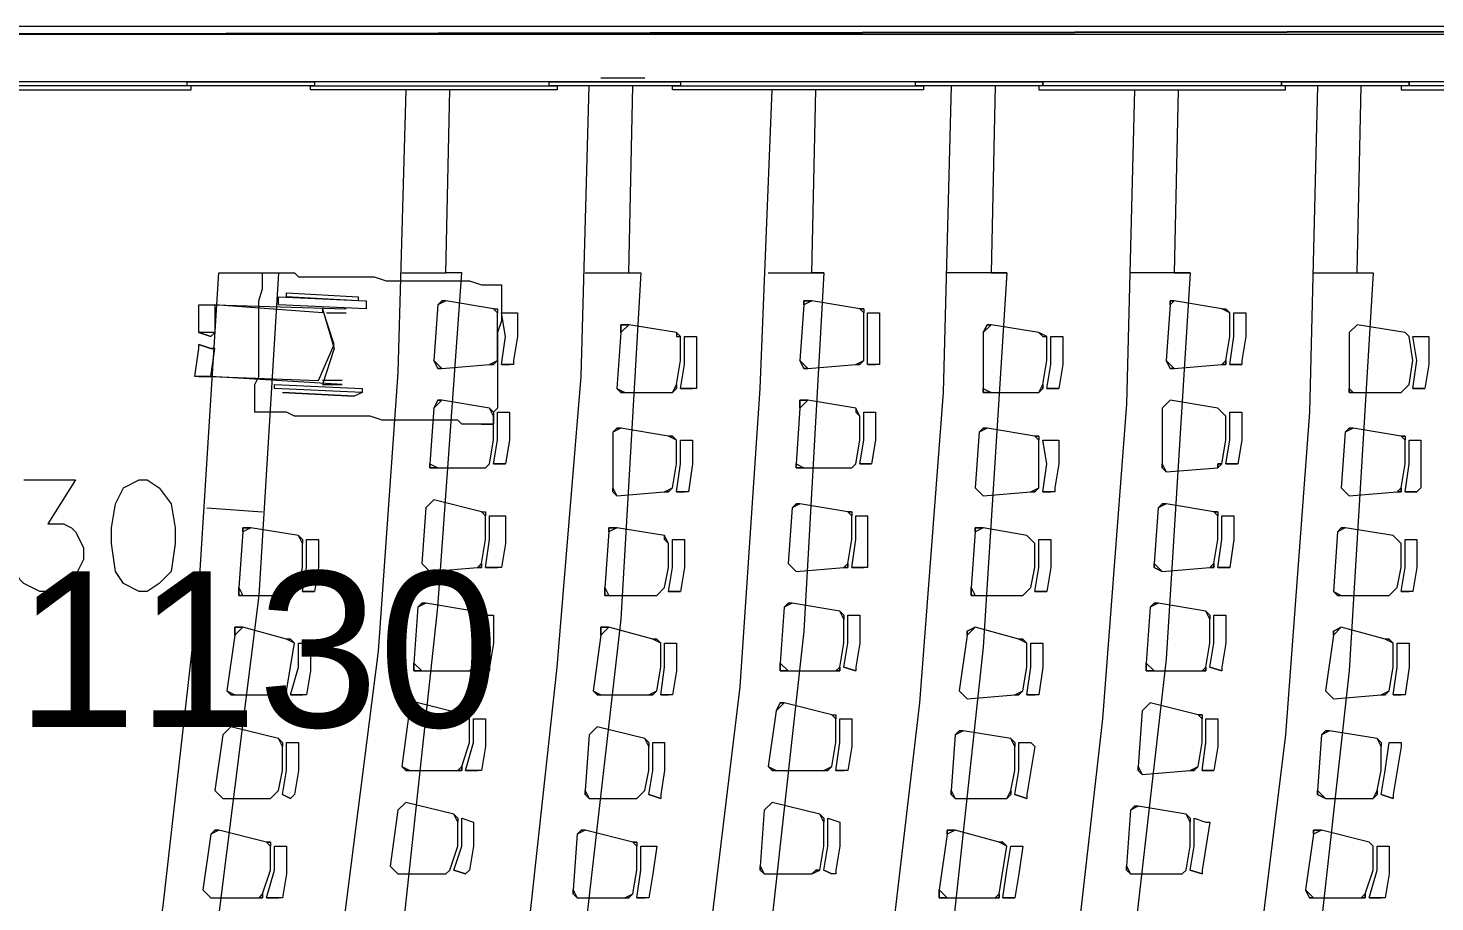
# Model space of a CAD drawing. Header units: metres. Extents: x 3 to 116, y 0 to 119.
# Drawn here: x 79.07 to 88.11, y 64.33 to 69.94 of the extents above; entities that cross this region are included whole.
import ezdxf

# ---------------------------------------------------------------- set-up
doc = ezdxf.new("R2010")
doc.units = ezdxf.units.M
doc.layers.add('PDF_Geometry', color=7, linetype='Continuous', transparency=0.8)
doc.styles.get("Standard").update_dxf_attribs({"font": 'arial.ttf', "height": 1})

msp = doc.modelspace()

# ---------------------------------------------------------------- linework, layer by layer
msp.add_lwpolyline([(77.6127, 69.9023), (93.9855, 69.9279, -0.09903), (91.8622, 55.0133), (75.8987, 59.9763), (77.6127, 69.9023)], format="xyb")
at = {"layer": 'PDF_Geometry', "lineweight": 5}
for points in [[(89.6365, 55.6529), (90.583, 55.3714), (90.6854, 55.704), (90.1226, 55.8575), (87.5131, 56.5994), (87.4364, 56.318), (89.6365, 55.6784), (89.6365, 55.6529), (76.1034, 59.5158), (76.2057, 59.874), (76.2313, 59.8995), (75.8987, 59.9763), (76.5895, 64.7602), (77.2546, 69.5697), (77.5616, 69.5697), (77.5616, 69.9534), (91.6319, 69.9534), (91.6319, 69.9023), (91.6319, 69.9534), (92.6296, 69.9534), (92.6296, 69.5953), (77.6127, 69.5953), (77.6127, 69.9023), (91.6319, 69.9023)], [(82.7548, 69.6209), (83.0362, 69.6209)], [(81.5013, 69.5441), (81.4501, 67.7278), (81.3222, 65.937), (81.092, 64.1206), (80.8106, 62.3555), (80.4524, 60.5647), (79.9919, 58.8251)], [(80.0942, 69.5697), (80.0942, 69.5953)], [(80.9129, 69.5953), (80.9129, 69.5697)], [(81.1175, 58.4669), (81.578, 60.2833), (81.9618, 62.1252), (82.2688, 63.9671), (82.4734, 65.8347), (82.6269, 67.7022), (82.6781, 69.5697)], [(81.4757, 68.3673), (81.7571, 68.3673), (81.7827, 69.5441)], [(82.2432, 58.1855), (82.7292, 60.0274), (83.113, 61.9205), (83.42, 63.8136), (83.6502, 65.7067), (83.7781, 67.6254), (83.8549, 69.5441)], [(82.4222, 69.5697), (82.4222, 69.5953)], [(82.6525, 68.3673), (82.9339, 68.3673), (82.9595, 69.5697)], [(83.2665, 69.5953), (83.2665, 69.5697)], [(85.0061, 69.5697), (84.9549, 67.5998), (84.8014, 65.6044), (84.5712, 63.6346), (84.2642, 61.6903), (83.8549, 59.746), (83.3688, 57.8274)], [(83.8293, 68.3673), (84.1874, 68.3673), (84.1107, 68.3673), (84.1363, 69.5441)], [(86.1829, 69.5441), (86.1317, 67.5231), (85.9782, 65.5021), (85.748, 63.4811), (85.4154, 61.4856), (85.0061, 59.4902), (84.4944, 57.5204)], [(84.7758, 69.5697), (84.7758, 69.5953)], [(85.2875, 69.5697), (85.2619, 68.3673), (85.3642, 68.3673), (85.2619, 68.3673), (84.9805, 68.3673)], [(85.5945, 69.5697), (85.5945, 69.5953)], [(87.3597, 69.5697), (87.3085, 67.4719), (87.155, 65.3998), (86.8992, 63.3276), (86.5666, 61.2554), (86.1317, 59.2088), (85.6201, 57.1878)], [(86.4643, 69.5441), (86.4387, 68.3673), (86.541, 68.3673), (86.4387, 68.3673), (86.1573, 68.3673)], [(87.1294, 69.5953), (87.1294, 69.5697)], [(87.6155, 68.3673), (87.6411, 69.5697)], [(87.9481, 69.5697), (87.9481, 69.5953)], [(81.9873, 67.3952), (82.0641, 67.3952), (81.8594, 67.3952), (81.8339, 67.4208), (81.3478, 67.4208), (81.271, 67.4464), (80.785, 67.4464), (80.7338, 67.4719), (80.5291, 67.4719), (80.5291, 67.651), (80.5547, 67.7022), (80.5547, 68.1882), (80.5803, 68.265), (80.5803, 68.3673), (80.785, 68.3673), (80.8106, 68.3417), (81.2966, 68.3417), (81.3734, 68.3162), (81.9106, 68.3162), (81.9873, 68.2906), (82.1153, 68.2906), (82.1153, 68.0603), (82.0897, 67.9836), (82.0897, 67.4975), (82.0641, 67.4719), (82.0641, 67.3952)], [(80.6571, 59.8484), (81.1175, 61.9717), (81.4757, 64.0695), (81.7059, 66.2184), (81.8594, 68.3673), (81.7571, 68.3673)], [(82.9339, 68.3673), (83.0106, 68.3673), (82.8827, 66.1417), (82.6269, 63.916), (82.2688, 61.7159), (81.7827, 59.5414)], [(84.1874, 68.3673), (84.0595, 66.0649), (83.8037, 63.7625), (83.42, 61.4856), (82.9083, 59.2088), (82.8316, 59.2344), (82.5246, 58.1088)], [(85.3642, 68.3673), (85.2107, 65.9626), (84.9549, 63.5834), (84.5456, 61.2298), (84.0339, 58.9018), (83.9572, 58.9274)], [(86.541, 68.3673), (86.3875, 65.8858), (86.1061, 63.4299), (85.6968, 60.974), (85.1596, 58.5693), (85.0828, 58.5948), (84.7758, 57.4436)], [(87.3341, 68.3673), (87.7178, 68.3673), (87.5643, 65.8091), (87.2829, 63.2764), (86.848, 60.7438), (86.2852, 58.2367), (86.2084, 58.2623)], [(81.1943, 68.1882), (81.1943, 68.1882)], [(81.2455, 68.1882), (81.2455, 68.1371)], [(82.0641, 68.1371), (82.0897, 68.1371), (82.0897, 68.1115), (82.0641, 68.1371), (81.7571, 68.1882), (81.7315, 68.1882), (81.7059, 68.1627), (81.7315, 68.1882), (81.7571, 68.1882), (81.7059, 68.1627), (81.6804, 67.8045), (81.7059, 67.7533), (81.7315, 67.7533), (81.7059, 67.7533), (81.6804, 67.8045), (81.7315, 67.7533), (82.0385, 67.7789), (82.0641, 67.7789), (82.0897, 67.8045), (82.0641, 67.7789), (82.0385, 67.7789), (82.0897, 67.8045), (82.0897, 68.1115)], [(84.4433, 68.1371), (84.4177, 68.1371), (84.4433, 68.1371), (84.4433, 68.1115), (84.4177, 68.1371), (84.1107, 68.1882), (84.0595, 68.1882), (84.0595, 68.1627), (84.0595, 68.1882), (84.1107, 68.1882), (84.0595, 68.1627), (84.0339, 67.8045), (84.0595, 67.7533), (84.0851, 67.7533), (84.0595, 67.7533), (84.0339, 67.8045), (84.0851, 67.7533), (84.3921, 67.7789), (84.4177, 67.7789), (84.4433, 67.8045), (84.4177, 67.7789), (84.3921, 67.7789), (84.4433, 67.8045), (84.4433, 68.1115)], [(86.7457, 68.1371), (86.7713, 68.1371), (86.7968, 68.1115), (86.7457, 68.1371), (86.4387, 68.1882), (86.4131, 68.1882), (86.4131, 68.1627), (86.4131, 68.1882), (86.4387, 68.1882), (86.4131, 68.1627), (86.3875, 67.8045), (86.4131, 67.7533), (86.4387, 67.7533), (86.4131, 67.7533), (86.3875, 67.8045), (86.4387, 67.7533), (86.7457, 67.7789), (86.7713, 67.7789), (86.7713, 67.8045), (86.7713, 67.7789), (86.7457, 67.7789), (86.7713, 67.8045), (86.7968, 67.958), (86.7968, 68.1115)], [(80.2733, 67.9836), (80.2477, 67.958), (80.171, 67.9836), (80.171, 68.1627), (80.1966, 68.1627), (80.2733, 68.1627), (80.2733, 67.9836), (80.171, 67.9836), (80.2477, 67.958)], [(80.964, 68.1371), (81.0408, 67.8813), (80.964, 67.651), (81.092, 67.651), (80.2477, 67.7022), (80.171, 67.7022), (80.2477, 67.7022), (80.2733, 67.8813), (80.2477, 67.8813), (80.171, 67.9068)], [(80.2477, 67.7022), (80.9385, 67.6766), (81.0408, 67.9068), (80.964, 68.1371), (80.964, 68.1115), (80.2733, 68.1627), (81.1175, 68.1371)], [(80.5547, 67.7022), (80.5547, 68.1371)], [(80.9896, 68.1115), (81.1175, 68.1115)], [(81.1175, 68.1115), (81.1175, 68.1115)], [(82.1153, 67.7789), (82.1664, 67.7789), (82.1153, 67.7789), (82.1408, 67.958), (82.1153, 68.1115), (82.2176, 68.1115), (82.2176, 67.958), (82.192, 67.8045), (82.192, 67.7789), (82.1664, 67.7789)], [(84.4688, 67.7789), (84.52, 67.7789), (84.4688, 67.7789), (84.4688, 68.1115), (84.5456, 68.1115), (84.5456, 67.7789), (84.52, 67.7789)], [(86.7968, 67.7789), (86.8736, 67.7789), (86.7968, 67.7789), (86.8224, 67.958), (86.8224, 68.1115), (86.8992, 68.1115), (86.8992, 67.958), (86.8736, 67.8045), (86.8736, 67.7789)], [(83.2409, 67.9836), (83.2409, 67.958), (83.2665, 67.958), (83.2409, 67.9836), (82.9339, 68.0348), (82.8827, 68.0348), (82.8827, 67.9836), (82.8827, 68.0348), (82.9339, 68.0348), (82.8827, 67.9836), (82.8571, 67.6254), (82.8827, 67.5998), (82.9083, 67.5998), (82.8827, 67.5998), (82.8571, 67.6254), (82.9083, 67.5998), (83.2153, 67.5998), (83.2409, 67.6254), (83.2409, 67.651), (83.2409, 67.6254), (83.2153, 67.5998), (83.2409, 67.651), (83.2665, 67.8045), (83.2665, 67.958)], [(85.5689, 67.9836), (85.5945, 67.958), (85.6201, 67.958), (85.5689, 67.9836), (85.2619, 68.0348), (85.2363, 68.0348), (85.2107, 67.9836), (85.2363, 68.0348), (85.2619, 68.0348), (85.2107, 67.9836), (85.2107, 67.5998), (85.2619, 67.5998), (85.2107, 67.5998), (85.2107, 67.6254), (85.2619, 67.5998), (85.5689, 67.5998), (85.5945, 67.6254), (85.5945, 67.651), (85.5945, 67.6254), (85.5689, 67.5998), (85.5945, 67.651), (85.6201, 67.8045), (85.6201, 67.958)], [(87.9225, 67.9836), (87.9481, 67.958), (87.9225, 67.9836), (87.6155, 68.0348), (87.5643, 67.9836), (87.6155, 68.0348), (87.5643, 67.9836), (87.5643, 67.5998), (87.5899, 67.5998), (87.5643, 67.5998), (87.5643, 67.6254), (87.5899, 67.5998), (87.8969, 67.5998), (87.9481, 67.651), (87.8969, 67.5998), (87.9481, 67.651), (87.9736, 67.8045), (87.9481, 67.958)], [(80.171, 67.7022), (80.1454, 67.7022), (80.171, 67.8813), (80.171, 67.9068), (80.2477, 67.8813), (80.2733, 67.8813)], [(83.2665, 67.6254), (83.3432, 67.6254), (83.2665, 67.6254), (83.292, 67.7789), (83.292, 67.958), (83.3688, 67.958), (83.3688, 67.6254), (83.3432, 67.6254)], [(85.6201, 67.6254), (85.6968, 67.6254), (85.6201, 67.6254), (85.6456, 67.7789), (85.6456, 67.958), (85.7224, 67.958), (85.7224, 67.7789), (85.6968, 67.6254)], [(87.9736, 67.6254), (88.0504, 67.6254), (87.9736, 67.6254), (87.9992, 67.8045), (87.9736, 67.958), (88.076, 67.958), (88.076, 67.7789), (88.0504, 67.6254)], [(80.9385, 67.6766), (80.9385, 67.6766)], [(81.092, 67.6766), (80.964, 67.6766)], [(81.092, 67.651), (81.092, 67.651)], [(81.2199, 67.6254), (81.2199, 67.5998), (81.1687, 67.5743), (80.7082, 67.5998), (81.1687, 67.5743)], [(80.7082, 67.5998), (80.7082, 67.5998)], [(81.1687, 67.5743), (81.1687, 67.5743)], [(82.0385, 67.4975), (82.0641, 67.4719), (82.0641, 67.4464), (82.0385, 67.4975), (81.7315, 67.5487), (81.7059, 67.5487), (81.6804, 67.4975), (81.7059, 67.5487), (81.7315, 67.5487), (81.6804, 67.4975), (81.6548, 67.1394), (81.6548, 67.1138), (81.7059, 67.1138), (81.6548, 67.1138), (81.6548, 67.1394), (81.7059, 67.1138), (82.0129, 67.1138), (82.0385, 67.1394), (82.0129, 67.1138), (82.0385, 67.1394), (82.0641, 67.2929), (82.0641, 67.4464)], [(84.3921, 67.4975), (84.3921, 67.4719), (84.4177, 67.4464), (84.3921, 67.4975), (84.0851, 67.5487), (84.0339, 67.5487), (84.0339, 67.4975), (84.0339, 67.5487), (84.0851, 67.5487), (84.0339, 67.4975), (84.0084, 67.1394), (84.0084, 67.1138), (84.0595, 67.1138), (84.0084, 67.1138), (84.0084, 67.1394), (84.0595, 67.1138), (84.3665, 67.1138), (84.3921, 67.1394), (84.3665, 67.1138), (84.3921, 67.1394), (84.4177, 67.2929), (84.4177, 67.4464)], [(86.7201, 67.4975), (86.7713, 67.4464), (86.7201, 67.4975), (86.4131, 67.5487), (86.3619, 67.4975), (86.4131, 67.5487), (86.3619, 67.4975), (86.3619, 67.1138), (86.3875, 67.0882), (86.3619, 67.1138), (86.3619, 67.1394), (86.3875, 67.0882), (86.7201, 67.1138), (86.7201, 67.1394), (86.7457, 67.1394), (86.7201, 67.1394), (86.7201, 67.1138), (86.7457, 67.1394), (86.7713, 67.2929), (86.7713, 67.4464)], [(82.0641, 67.1394), (82.1408, 67.1394), (82.0641, 67.1394), (82.0897, 67.2929), (82.0897, 67.4719), (82.1664, 67.4719), (82.1664, 67.2929), (82.1408, 67.1394)], [(84.4177, 67.1394), (84.4944, 67.1394), (84.4177, 67.1394), (84.4433, 67.2929), (84.4433, 67.4719), (84.52, 67.4719), (84.52, 67.2929), (84.4944, 67.1394)], [(86.7713, 67.1394), (86.848, 67.1394), (86.7713, 67.1394), (86.7968, 67.2929), (86.7968, 67.4719), (86.8736, 67.4719), (86.8736, 67.2929), (86.848, 67.1394)], [(83.2153, 67.3184), (83.1897, 67.3184), (83.2153, 67.3184), (83.2409, 67.2929), (83.1897, 67.3184), (82.8827, 67.3696), (82.8571, 67.3696), (82.8316, 67.344), (82.8571, 67.3696), (82.8827, 67.3696), (82.8316, 67.344), (82.8316, 66.9603), (82.8571, 66.9347), (82.8316, 66.9603), (82.8316, 66.9859), (82.8571, 66.9347), (83.1641, 66.9603), (83.1897, 66.9603), (83.2153, 66.9859), (83.1897, 66.9603), (83.1641, 66.9603), (83.2153, 66.9859), (83.2409, 67.1394), (83.2409, 67.2929)], [(85.5689, 67.3184), (85.5433, 67.3184), (85.5689, 67.3184), (85.5689, 67.2929), (85.5433, 67.3184), (85.2363, 67.3696), (85.2107, 67.3696), (85.1851, 67.344), (85.2107, 67.3696), (85.2363, 67.3696), (85.1851, 67.344), (85.1596, 66.9859), (85.2107, 66.9347), (85.1596, 66.9859), (85.2107, 66.9347), (85.5177, 66.9603), (85.5433, 66.9603), (85.5689, 66.9859), (85.5433, 66.9603), (85.5177, 66.9603), (85.5689, 66.9859), (85.5689, 67.2929)], [(87.9225, 67.3184), (87.8969, 67.3184), (87.9225, 67.3184), (87.9225, 67.2929), (87.8969, 67.3184), (87.5899, 67.3696), (87.5643, 67.3696), (87.5387, 67.344), (87.5643, 67.3696), (87.5899, 67.3696), (87.5387, 67.344), (87.5131, 66.9859), (87.5643, 66.9347), (87.5131, 66.9859), (87.5643, 66.9347), (87.8713, 66.9603), (87.8969, 66.9603), (87.8969, 66.9859), (87.8969, 66.9603), (87.8713, 66.9603), (87.8969, 66.9859), (87.9225, 67.1394), (87.9225, 67.2929)], [(83.2409, 66.9603), (83.292, 66.9603), (83.2409, 66.9603), (83.2665, 67.1394), (83.2665, 67.2929), (83.3432, 67.2929), (83.3432, 67.1394), (83.3176, 66.9603), (83.292, 66.9603)], [(85.5945, 66.9603), (85.6456, 66.9603), (85.5945, 66.9603), (85.6201, 67.1394), (85.5945, 67.2929), (85.6968, 67.2929), (85.6968, 67.1394), (85.6712, 66.9859), (85.6712, 66.9603), (85.6456, 66.9603)], [(87.9225, 66.9603), (87.9992, 66.9603), (87.9225, 66.9603), (87.9481, 67.1394), (87.9481, 67.2929), (88.0248, 67.2929), (88.0248, 66.9859), (87.9992, 66.9603)], [(79.0454, 67.037), (79.3779, 67.037), (79.1989, 66.7556), (79.3012, 66.7556), (79.3524, 66.73), (79.3779, 66.7045), (79.4291, 66.6021), (79.4291, 66.5254), (79.3779, 66.4231), (79.3268, 66.3719), (79.25, 66.3207), (79.1477, 66.3207), (79.0454, 66.3719), (79.0198, 66.3975), (78.9942, 66.4486)], [(81.9873, 66.8324), (82.0129, 66.8324), (82.0129, 66.8068), (81.9873, 66.8324), (81.6804, 66.9091), (81.6292, 66.858), (81.6804, 66.9091), (81.6292, 66.858), (81.6036, 66.4998), (81.6548, 66.4486), (81.6036, 66.4998), (81.6548, 66.4486), (81.9618, 66.4742), (81.9873, 66.4742), (81.9873, 66.4998), (81.9873, 66.4742), (81.9618, 66.4742), (81.9873, 66.4998), (82.0129, 66.6533), (82.0129, 66.8068)], [(80.2222, 66.858), (80.5803, 66.8324)], [(84.3665, 66.8324), (84.3409, 66.8324), (84.3665, 66.8324), (84.3665, 66.8068), (84.3409, 66.8324), (84.0339, 66.8835), (84.0084, 66.8835), (83.9828, 66.858), (84.0084, 66.8835), (84.0339, 66.8835), (83.9828, 66.858), (83.9572, 66.4998), (84.0084, 66.4486), (83.9572, 66.4998), (84.0084, 66.4486), (84.3153, 66.4742), (84.3409, 66.4742), (84.3409, 66.4998), (84.3409, 66.4742), (84.3153, 66.4742), (84.3409, 66.4998), (84.3665, 66.6533), (84.3665, 66.8068)], [(86.7201, 66.8324), (86.6945, 66.8324), (86.7201, 66.8324), (86.7201, 66.8068), (86.6945, 66.8324), (86.3875, 66.8835), (86.3619, 66.8835), (86.3364, 66.858), (86.3619, 66.8835), (86.3875, 66.8835), (86.3364, 66.858), (86.3108, 66.4998), (86.3108, 66.4742), (86.3619, 66.4486), (86.3108, 66.4742), (86.3108, 66.4998), (86.3619, 66.4486), (86.6689, 66.4742), (86.6945, 66.4742), (86.6945, 66.4998), (86.6945, 66.4742), (86.6689, 66.4742), (86.6945, 66.4998), (86.7201, 66.6533), (86.7201, 66.8068)], [(80.8106, 66.6789), (80.8361, 66.6533), (80.8361, 66.6277), (80.8106, 66.6789), (80.5036, 66.73), (80.4524, 66.73), (80.4524, 66.7045), (80.4524, 66.73), (80.5036, 66.73), (80.4524, 66.7045), (80.4268, 66.3463), (80.4268, 66.2951), (80.4524, 66.2951), (80.4268, 66.2951), (80.4268, 66.3463), (80.4524, 66.2951), (80.7594, 66.2951), (80.8106, 66.3463), (80.7594, 66.2951), (80.8106, 66.3463), (80.8361, 66.4742), (80.8361, 66.6277)], [(82.0129, 66.4742), (82.0897, 66.4742), (82.0129, 66.4742), (82.0385, 66.6533), (82.0385, 66.8068), (82.1408, 66.8068), (82.1408, 66.6277), (82.1153, 66.4742), (82.0897, 66.4742)], [(83.1641, 66.6533), (83.1641, 66.6789), (83.1641, 66.6533), (83.1897, 66.6277), (83.1641, 66.6789), (82.8571, 66.73), (82.806, 66.73), (82.806, 66.7045), (82.806, 66.73), (82.8571, 66.73), (82.806, 66.7045), (82.7804, 66.3463), (82.7804, 66.2951), (82.806, 66.2951), (82.7804, 66.2951), (82.7804, 66.3463), (82.806, 66.2951), (83.113, 66.2951), (83.1641, 66.3463), (83.113, 66.2951), (83.1641, 66.3463), (83.1897, 66.4742), (83.1897, 66.6277)], [(84.3665, 66.4742), (84.4433, 66.4742), (84.3665, 66.4742), (84.3921, 66.6533), (84.3921, 66.8068), (84.4688, 66.8068), (84.4688, 66.4742), (84.4433, 66.4742)], [(85.5177, 66.6533), (85.4921, 66.6789), (85.5433, 66.6277), (85.4921, 66.6789), (85.2107, 66.73), (85.1596, 66.73), (85.1596, 66.7045), (85.1596, 66.73), (85.2107, 66.73), (85.1596, 66.7045), (85.134, 66.3463), (85.134, 66.2951), (85.1596, 66.2951), (85.134, 66.2951), (85.134, 66.3463), (85.1596, 66.2951), (85.4666, 66.2951), (85.5177, 66.3463), (85.4666, 66.2951), (85.5177, 66.3463), (85.5433, 66.4742), (85.5433, 66.6277)], [(86.7201, 66.4742), (86.7968, 66.4742), (86.7201, 66.4742), (86.7457, 66.6533), (86.7457, 66.8068), (86.8224, 66.8068), (86.8224, 66.6533), (86.7968, 66.4742)], [(87.8713, 66.6533), (87.8457, 66.6789), (87.8969, 66.6277), (87.8457, 66.6789), (87.5387, 66.73), (87.5131, 66.73), (87.4876, 66.7045), (87.5131, 66.73), (87.5387, 66.73), (87.4876, 66.7045), (87.462, 66.3207), (87.4876, 66.2951), (87.5131, 66.2951), (87.4876, 66.2951), (87.462, 66.3207), (87.5131, 66.2951), (87.8201, 66.2951), (87.8713, 66.3463), (87.8201, 66.2951), (87.8713, 66.3463), (87.8969, 66.4742), (87.8969, 66.6277)], [(80.8361, 66.3207), (80.9129, 66.3207), (80.8361, 66.3207), (80.8617, 66.4742), (80.8617, 66.6533), (80.9385, 66.6533), (80.9385, 66.4742), (80.9129, 66.3207)], [(83.1897, 66.3207), (83.2665, 66.3207), (83.1897, 66.3207), (83.2153, 66.4742), (83.2153, 66.6533), (83.292, 66.6533), (83.292, 66.4742), (83.2665, 66.3207)], [(85.5433, 66.3207), (85.6201, 66.3207), (85.5433, 66.3207), (85.5689, 66.4742), (85.5689, 66.6533), (85.6456, 66.6533), (85.6456, 66.4742), (85.6201, 66.3207)], [(87.8969, 66.3207), (87.9481, 66.3207), (87.8969, 66.3207), (87.9225, 66.4742), (87.9225, 66.6533), (87.9992, 66.6533), (87.9992, 66.4742), (87.9736, 66.3207), (87.9481, 66.3207)], [(81.9618, 66.1672), (81.9362, 66.1928), (81.9618, 66.1672), (81.9618, 66.1417), (81.9362, 66.1928), (81.6292, 66.244), (81.6036, 66.244), (81.578, 66.2184), (81.6036, 66.244), (81.6292, 66.244), (81.578, 66.2184), (81.5524, 65.8602), (81.5524, 65.8091), (81.6036, 65.8091), (81.5524, 65.8091), (81.5524, 65.8602), (81.6036, 65.8091), (81.9362, 65.8091), (81.9362, 65.8347), (81.9362, 65.8091), (81.9106, 65.8091), (81.9362, 65.8347), (81.9618, 65.9882), (81.9618, 66.1417)], [(84.3153, 66.1672), (84.2898, 66.1928), (84.3153, 66.1672), (84.3153, 66.1417), (84.2898, 66.1928), (83.9828, 66.244), (83.9572, 66.244), (83.9316, 66.2184), (83.9572, 66.244), (83.9828, 66.244), (83.9316, 66.2184), (83.906, 65.8602), (83.906, 65.8091), (83.9572, 65.8091), (83.906, 65.8091), (83.906, 65.8602), (83.9572, 65.8091), (84.2898, 65.8091), (84.2898, 65.8347), (84.2898, 65.8091), (84.2642, 65.8091), (84.2898, 65.8347), (84.3153, 65.9882), (84.3153, 66.1417)], [(86.6689, 66.1672), (86.6433, 66.1928), (86.6689, 66.1672), (86.6689, 66.1417), (86.6433, 66.1928), (86.3364, 66.244), (86.3108, 66.244), (86.2852, 66.2184), (86.3108, 66.244), (86.3364, 66.244), (86.2852, 66.2184), (86.2596, 65.8602), (86.2596, 65.8091), (86.3108, 65.8091), (86.2596, 65.8091), (86.2596, 65.8602), (86.3108, 65.8091), (86.6433, 65.8091), (86.6433, 65.8347), (86.6433, 65.8091), (86.6178, 65.8091), (86.6433, 65.8347), (86.6689, 65.9882), (86.6689, 66.1417)], [(81.9618, 65.8347), (82.0385, 65.8091), (81.9618, 65.8347), (81.9873, 65.9882), (81.9873, 66.1672), (82.0641, 66.1672), (82.0641, 65.9882), (82.0385, 65.8347), (82.0385, 65.8091)], [(84.3153, 65.8347), (84.3921, 65.8091), (84.3153, 65.8347), (84.3409, 65.9882), (84.3409, 66.1672), (84.4177, 66.1672), (84.4177, 65.9882), (84.3921, 65.8347), (84.3921, 65.8091)], [(86.6689, 65.8347), (86.7457, 65.8091), (86.6689, 65.8347), (86.6945, 65.9882), (86.6945, 66.1672), (86.7713, 66.1672), (86.7713, 65.9882), (86.7457, 65.8347), (86.7457, 65.8091)], [(80.7594, 66.0137), (80.7338, 66.0137), (80.7594, 66.0137), (80.785, 65.9882), (80.7338, 66.0137), (80.4524, 66.0905), (80.4012, 66.0905), (80.4012, 66.0393), (80.4012, 66.0905), (80.4524, 66.0905), (80.4012, 66.0393), (80.3501, 65.6812), (80.3757, 65.6556), (80.4012, 65.6556), (80.3757, 65.6556), (80.3501, 65.6812), (80.4012, 65.6556), (80.7338, 65.6556), (80.7338, 65.6812), (80.7338, 65.6556), (80.7082, 65.6556), (80.7338, 65.6812), (80.785, 65.9882)], [(83.113, 66.0137), (83.0874, 66.0137), (83.113, 66.0137), (83.1386, 65.9882), (83.0874, 66.0137), (82.806, 66.0905), (82.7548, 66.0905), (82.7548, 66.0393), (82.7548, 66.0905), (82.806, 66.0905), (82.7548, 66.0393), (82.7037, 65.6812), (82.7292, 65.6556), (82.7548, 65.6556), (82.7292, 65.6556), (82.7037, 65.6812), (82.7548, 65.6556), (83.0874, 65.6556), (83.113, 65.6812), (83.0874, 65.6556), (83.0618, 65.6556), (83.113, 65.6812), (83.1386, 65.8347), (83.1386, 65.9882)], [(85.4666, 66.0137), (85.441, 66.0137), (85.4666, 66.0137), (85.4921, 65.9882), (85.441, 66.0137), (85.1596, 66.0905), (85.1084, 66.0649), (85.1084, 66.0393), (85.1084, 66.0649), (85.1596, 66.0905), (85.1084, 66.0393), (85.0572, 65.6812), (85.1084, 65.63), (85.0572, 65.6812), (85.1084, 65.63), (85.4154, 65.6556), (85.441, 65.6556), (85.4666, 65.6812), (85.441, 65.6556), (85.4154, 65.6556), (85.4666, 65.6812), (85.4921, 65.8347), (85.4921, 65.9882)], [(87.8201, 66.0137), (87.7946, 66.0137), (87.8201, 66.0137), (87.8457, 65.9882), (87.7946, 66.0137), (87.5131, 66.0905), (87.462, 66.0649), (87.462, 66.0393), (87.462, 66.0649), (87.5131, 66.0905), (87.462, 66.0393), (87.4108, 65.6812), (87.462, 65.63), (87.4108, 65.6812), (87.462, 65.63), (87.769, 65.6556), (87.7946, 65.6556), (87.8201, 65.6812), (87.7946, 65.6556), (87.769, 65.6556), (87.8201, 65.6812), (87.8457, 65.8347), (87.8457, 65.9882)], [(80.7594, 65.6556), (80.8361, 65.6556), (80.7594, 65.6556), (80.8106, 65.8347), (80.8106, 65.9882), (80.8873, 65.9882), (80.8873, 65.8091), (80.8617, 65.6556), (80.8361, 65.6556)], [(83.1386, 65.6556), (83.1897, 65.6556), (83.1386, 65.6556), (83.1641, 65.8347), (83.1641, 65.9882), (83.2409, 65.9882), (83.2409, 65.8091), (83.2153, 65.6556), (83.1897, 65.6556)], [(85.4921, 65.6556), (85.5433, 65.6556), (85.4921, 65.6556), (85.5177, 65.8347), (85.5177, 65.9882), (85.5945, 65.9882), (85.5945, 65.8347), (85.5689, 65.6556), (85.5433, 65.6556)], [(87.8457, 65.6556), (87.8969, 65.6556), (87.8457, 65.6556), (87.8713, 65.8347), (87.8713, 65.9882), (87.9481, 65.9882), (87.9481, 65.8347), (87.9225, 65.6556), (87.8969, 65.6556)], [(81.885, 65.5277), (81.9106, 65.5021), (81.885, 65.5277), (81.578, 65.6044), (81.5269, 65.6044), (81.5269, 65.5788), (81.5269, 65.6044), (81.578, 65.6044), (81.5269, 65.5788), (81.4757, 65.1951), (81.5013, 65.1695), (81.5269, 65.1695), (81.5013, 65.1695), (81.4757, 65.1951), (81.5269, 65.1695), (81.8594, 65.1695), (81.8594, 65.1951), (81.8594, 65.1695), (81.8339, 65.1695), (81.8594, 65.1951), (81.9106, 65.3486), (81.9106, 65.5021)], [(84.2386, 65.5277), (84.2642, 65.5277), (84.2642, 65.5021), (84.2386, 65.5277), (83.9316, 65.6044), (83.906, 65.6044), (83.8804, 65.5533), (83.906, 65.6044), (83.9316, 65.6044), (83.8804, 65.5533), (83.8293, 65.1951), (83.8549, 65.1695), (83.8804, 65.1695), (83.8549, 65.1695), (83.8293, 65.1951), (83.8804, 65.1695), (84.213, 65.1695), (84.2386, 65.1951), (84.213, 65.1695), (84.1874, 65.1695), (84.2386, 65.1951), (84.2642, 65.3486), (84.2642, 65.5021)], [(86.6178, 65.5277), (86.5922, 65.5277), (86.6178, 65.5277), (86.6178, 65.5021), (86.5922, 65.5277), (86.2852, 65.6044), (86.234, 65.5533), (86.2852, 65.6044), (86.234, 65.5533), (86.2084, 65.1951), (86.2084, 65.1695), (86.234, 65.1439), (86.2084, 65.1695), (86.2084, 65.1951), (86.234, 65.1439), (86.541, 65.1695), (86.5666, 65.1695), (86.5922, 65.1951), (86.5666, 65.1695), (86.541, 65.1695), (86.5922, 65.1951), (86.6178, 65.3486), (86.6178, 65.5021)], [(81.885, 65.1695), (81.9618, 65.1695), (81.885, 65.1695), (81.9362, 65.3486), (81.9362, 65.5021), (82.0129, 65.5021), (82.0129, 65.323), (81.9873, 65.1695), (81.9618, 65.1695)], [(84.2642, 65.1695), (84.3153, 65.1695), (84.2642, 65.1695), (84.2898, 65.3486), (84.2898, 65.5021), (84.3665, 65.5021), (84.3665, 65.323), (84.3409, 65.1695), (84.3153, 65.1695)], [(86.6178, 65.1695), (86.6945, 65.1695), (86.6178, 65.1695), (86.6433, 65.3486), (86.6433, 65.5021), (86.7201, 65.5021), (86.7201, 65.323), (86.6945, 65.1695)], [(80.6826, 65.3742), (80.7082, 65.3486), (80.7082, 65.323), (80.6826, 65.3742), (80.3757, 65.4509), (80.3245, 65.3998), (80.3757, 65.4509), (80.3245, 65.3998), (80.2733, 65.0416), (80.2989, 65.016), (80.3245, 64.9904), (80.2989, 65.016), (80.2733, 65.0416), (80.3245, 64.9904), (80.6315, 64.9904), (80.6826, 65.0416), (80.6315, 64.9904), (80.6826, 65.0416), (80.7082, 65.1695), (80.7082, 65.323)], [(83.0362, 65.3742), (83.0618, 65.3486), (83.0618, 65.323), (83.0362, 65.3742), (82.7292, 65.4509), (82.6781, 65.3998), (82.7292, 65.4509), (82.6781, 65.3998), (82.6525, 65.0416), (82.6525, 65.016), (82.6781, 64.9904), (82.6525, 65.016), (82.6525, 65.0416), (82.6781, 64.9904), (82.9851, 64.9904), (83.0362, 65.0416), (82.9851, 64.9904), (83.0362, 65.0416), (83.0618, 65.1695), (83.0618, 65.323)], [(85.4154, 65.3486), (85.3898, 65.3742), (85.4154, 65.3486), (85.4154, 65.323), (85.3898, 65.3742), (85.0828, 65.4253), (85.0572, 65.4253), (85.0317, 65.3998), (85.0572, 65.4253), (85.0828, 65.4253), (85.0317, 65.3998), (85.0061, 65.0416), (85.0061, 65.016), (85.0317, 64.9904), (85.0061, 65.016), (85.0061, 65.0416), (85.0317, 64.9904), (85.3642, 64.9904), (85.3898, 65.016), (85.3898, 65.0416), (85.3898, 65.016), (85.3642, 64.9904), (85.3898, 65.0416), (85.4154, 65.1695), (85.4154, 65.323)], [(87.769, 65.3486), (87.7434, 65.3742), (87.769, 65.3486), (87.769, 65.323), (87.7434, 65.3742), (87.4364, 65.4253), (87.4108, 65.4253), (87.3852, 65.3998), (87.4108, 65.4253), (87.4364, 65.4253), (87.3852, 65.3998), (87.3597, 65.0416), (87.3597, 65.016), (87.4108, 64.9904), (87.3597, 65.016), (87.3597, 65.0416), (87.4108, 64.9904), (87.7178, 64.9904), (87.7434, 65.016), (87.7434, 65.0416), (87.7434, 65.016), (87.7178, 64.9904), (87.7434, 65.0416), (87.769, 65.1695), (87.769, 65.323)], [(80.7082, 65.016), (80.7594, 64.9904), (80.7082, 65.016), (80.7338, 65.1695), (80.7338, 65.3486), (80.8106, 65.3486), (80.8106, 65.1695), (80.785, 65.016), (80.7594, 64.9904)], [(83.0618, 65.016), (83.1386, 64.9904), (83.0618, 65.016), (83.0874, 65.1695), (83.0874, 65.3486), (83.1641, 65.3486), (83.1641, 65.1695), (83.1386, 65.016), (83.1386, 64.9904)], [(85.4154, 65.016), (85.4921, 64.9904), (85.4154, 65.016), (85.441, 65.1695), (85.441, 65.3486), (85.5177, 65.3486), (85.5433, 65.323), (85.4921, 65.016), (85.4921, 64.9904)], [(87.769, 65.016), (87.8457, 64.9904), (87.769, 65.016), (87.7946, 65.1695), (87.8201, 65.3486), (87.8969, 65.3486), (87.8969, 65.323), (87.8713, 65.1695), (87.8457, 65.016), (87.8457, 64.9904)], [(81.8083, 64.8881), (81.8339, 64.8625), (81.8339, 64.8369), (81.8083, 64.8881), (81.5013, 64.9649), (81.4501, 64.9137), (81.5013, 64.9649), (81.4501, 64.9137), (81.3989, 64.5555), (81.4501, 64.5044), (81.3989, 64.5555), (81.4501, 64.5044), (81.7571, 64.5044), (81.7827, 64.53), (81.7571, 64.5044), (81.7827, 64.53), (81.8339, 64.6835), (81.8339, 64.8369)], [(84.1874, 64.8625), (84.1619, 64.8881), (84.1874, 64.8625), (84.1874, 64.8369), (84.1619, 64.8881), (83.8549, 64.9649), (83.8037, 64.9137), (83.8549, 64.9649), (83.8037, 64.9137), (83.7781, 64.5555), (83.7781, 64.53), (83.8037, 64.5044), (83.7781, 64.53), (83.7781, 64.5555), (83.8037, 64.5044), (84.1107, 64.5044), (84.1363, 64.53), (84.1619, 64.53), (84.1363, 64.53), (84.1107, 64.5044), (84.1619, 64.53), (84.1874, 64.6835), (84.1874, 64.8369)], [(86.541, 64.8625), (86.5154, 64.8881), (86.541, 64.8625), (86.541, 64.8369), (86.5154, 64.8881), (86.2084, 64.9393), (86.1829, 64.9393), (86.1573, 64.9137), (86.1829, 64.9393), (86.2084, 64.9393), (86.1573, 64.9137), (86.1317, 64.5555), (86.1317, 64.53), (86.1573, 64.5044), (86.1317, 64.53), (86.1317, 64.5555), (86.1573, 64.5044), (86.4899, 64.5044), (86.5154, 64.53), (86.4899, 64.5044), (86.5154, 64.53), (86.541, 64.6835), (86.541, 64.8369)], [(81.8083, 64.53), (81.885, 64.5044), (81.8083, 64.53), (81.8594, 64.6835), (81.8594, 64.8625), (81.9362, 64.8369), (81.9362, 64.6835), (81.9106, 64.53), (81.885, 64.5044)], [(84.1874, 64.53), (84.2386, 64.5044), (84.1874, 64.53), (84.213, 64.6835), (84.213, 64.8625), (84.2898, 64.8369), (84.2898, 64.6835), (84.2642, 64.53), (84.2642, 64.5044), (84.2386, 64.5044)], [(86.541, 64.53), (86.6178, 64.5044), (86.541, 64.53), (86.5666, 64.6835), (86.5666, 64.8625), (86.6433, 64.8369), (86.6689, 64.8369), (86.6178, 64.53), (86.6178, 64.5044)], [(80.6315, 64.709), (80.6059, 64.709), (80.6315, 64.709), (80.6315, 64.6835), (80.6059, 64.709), (80.2989, 64.7858), (80.2733, 64.7858), (80.2477, 64.7602), (80.2733, 64.7858), (80.2989, 64.7858), (80.2477, 64.7602), (80.1966, 64.402), (80.2477, 64.3509), (80.1966, 64.402), (80.2477, 64.3509), (80.5803, 64.3509), (80.5803, 64.3765), (80.5803, 64.3509), (80.5547, 64.3509), (80.5803, 64.3765), (80.6315, 64.53), (80.6315, 64.6835)], [(82.9851, 64.709), (82.9595, 64.709), (82.9851, 64.709), (82.9851, 64.6835), (82.9595, 64.709), (82.6525, 64.7858), (82.6269, 64.7858), (82.6013, 64.7602), (82.6269, 64.7858), (82.6525, 64.7858), (82.6013, 64.7602), (82.5757, 64.402), (82.5757, 64.3765), (82.6013, 64.3509), (82.5757, 64.3765), (82.5757, 64.402), (82.6013, 64.3509), (82.9339, 64.3509), (82.9595, 64.3765), (82.9339, 64.3509), (82.9083, 64.3509), (82.9595, 64.3765), (82.9851, 64.53), (82.9851, 64.6835)], [(85.3386, 64.709), (85.3131, 64.709), (85.3386, 64.709), (85.3642, 64.6835), (85.3131, 64.709), (85.0317, 64.7858), (84.9805, 64.7858), (84.9805, 64.7602), (84.9805, 64.7858), (85.0317, 64.7858), (84.9805, 64.7602), (84.9293, 64.402), (84.9293, 64.3509), (84.9805, 64.3509), (84.9293, 64.3509), (84.9293, 64.402), (84.9805, 64.3509), (85.3131, 64.3509), (85.3131, 64.3765), (85.3131, 64.3509), (85.2875, 64.3509), (85.3131, 64.3765), (85.3642, 64.6835)], [(87.6922, 64.709), (87.7178, 64.6835), (87.6922, 64.709), (87.3852, 64.7858), (87.3341, 64.7858), (87.3341, 64.7602), (87.3341, 64.7858), (87.3852, 64.7858), (87.3341, 64.7602), (87.2829, 64.402), (87.3085, 64.3509), (87.3341, 64.3509), (87.3085, 64.3509), (87.2829, 64.402), (87.3341, 64.3509), (87.6666, 64.3509), (87.6666, 64.3765), (87.6666, 64.3509), (87.6411, 64.3509), (87.6666, 64.3765), (87.7178, 64.53), (87.7178, 64.6835)], [(80.6059, 64.3509), (80.6826, 64.3509), (80.6059, 64.3509), (80.6571, 64.53), (80.6571, 64.6835), (80.7338, 64.6835), (80.7338, 64.5044), (80.7082, 64.3509), (80.6826, 64.3509)], [(82.9851, 64.3509), (83.0362, 64.3509), (82.9851, 64.3509), (83.0106, 64.53), (83.0106, 64.6835), (83.113, 64.6835), (83.0874, 64.5044), (83.0618, 64.3509), (83.0362, 64.3509)], [(85.3386, 64.3509), (85.4154, 64.3509), (85.3386, 64.3509), (85.3642, 64.53), (85.3898, 64.6835), (85.4666, 64.6835), (85.441, 64.5044), (85.4154, 64.3509)], [(87.6922, 64.3509), (87.769, 64.3509), (87.6922, 64.3509), (87.7434, 64.53), (87.7434, 64.6835), (87.8201, 64.6835), (87.8201, 64.5044), (87.7946, 64.3509), (87.769, 64.3509)]]:
    msp.add_lwpolyline(points, dxfattribs=at)
for points in [[(78.5337, 69.5697), (78.5337, 69.5441), (80.1198, 69.5441), (80.1198, 69.5697)], [(80.0942, 69.5697), (80.0942, 69.5953), (80.9129, 69.5953), (80.9129, 69.5697)], [(80.8873, 69.5441), (80.8873, 69.5697), (82.4734, 69.5697), (82.4734, 69.5441)], [(82.4222, 69.5697), (82.4222, 69.5953), (83.2665, 69.5953), (83.2665, 69.5697)], [(83.2153, 69.5441), (83.2153, 69.5697), (84.827, 69.5697), (84.827, 69.5441)], [(84.7758, 69.5697), (84.7758, 69.5953), (85.5945, 69.5953), (85.5945, 69.5697)], [(85.5689, 69.5697), (85.5689, 69.5441), (87.155, 69.5441), (87.155, 69.5697)], [(87.1294, 69.5697), (87.1294, 69.5953), (87.9481, 69.5953), (87.9481, 69.5697)], [(87.8969, 69.5697), (87.8969, 69.5441), (89.5086, 69.5441), (89.5086, 69.5697)], [(80.2989, 68.3673), (80.6826, 68.3673), (80.5547, 66.2951), (80.2989, 64.2486), (79.9663, 62.202), (79.5314, 60.1809), (79.1733, 60.2833), (79.6082, 62.2787), (79.9408, 64.2997), (80.171, 66.3207)], [(80.6826, 68.1627), (80.6826, 68.2138), (81.2455, 68.1882), (81.2455, 68.1371)], [(80.7338, 68.2138), (80.7338, 68.2394), (81.1943, 68.2138), (81.1943, 68.1882)], [(80.6571, 67.651), (81.2199, 67.6254), (81.2199, 67.5998), (80.6571, 67.6254)], [(79.7873, 67.037), (79.8384, 67.037), (79.9152, 66.9859), (79.9919, 66.8835), (80.0175, 66.73), (80.0175, 66.6277), (79.9919, 66.4486), (79.9152, 66.3719), (79.8384, 66.3207), (79.7873, 66.3207), (79.6849, 66.3719), (79.6338, 66.4486), (79.6082, 66.6277), (79.6082, 66.73), (79.6338, 66.8835), (79.6849, 66.9859)]]:
    msp.add_lwpolyline(points, close=True, dxfattribs=at)

# ---------------------------------------------------------------- texts
at = {"insert": (78.9942, 66.4486), "char_height": 1, "attachment_point": 1}
msp.add_mtext_dynamic_manual_height_columns('1130', width=5.935124, gutter_width=12.5, heights=[0], dxfattribs=at)

doc.saveas('drawing.dxf')
